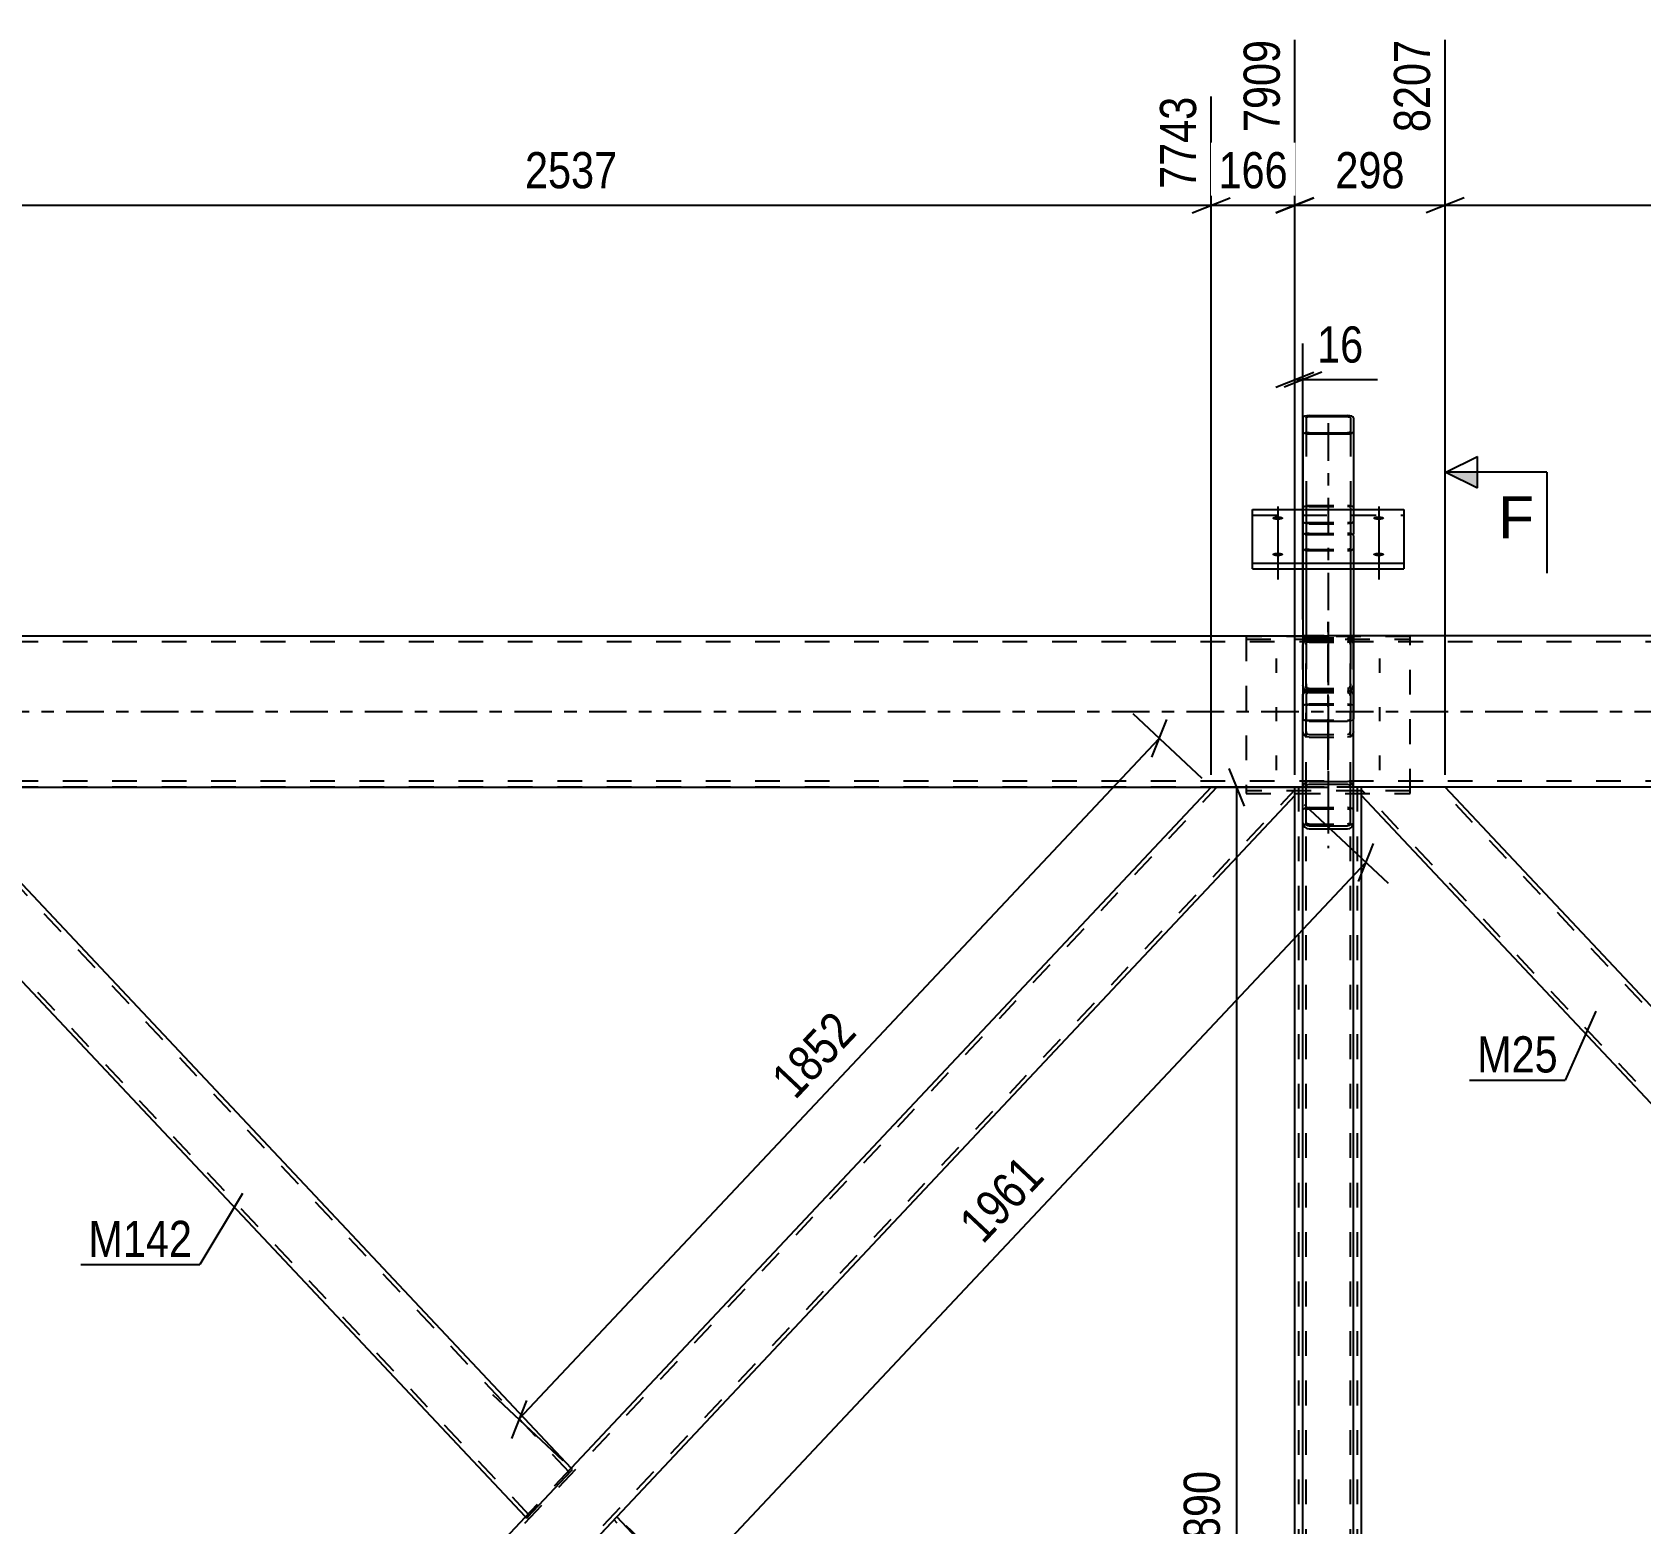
# Model space of a CAD drawing. Header units: millimetres. Extents: x -400 to 789, y -648 to 193.
# Drawn here: x -21.8 to 105.7, y -64.3 to 53.8 of the extents above; entities that cross this region are included whole.
import ezdxf

# ---------------------------------------------------------------- set-up
doc = ezdxf.new("R2010")
doc.units = ezdxf.units.MM
doc.linetypes.add('DXK_LINE_DOT2', pattern=[3.9198, 1.9599, -1.9599])
doc.linetypes.add('DXK_LINE_DOT3', pattern=[5.9187, 2.979, -0.9799, 0.9799, -0.9799])
doc.styles.add('Arial', font='ARIAL.TTF', dxfattribs={"height": 0.2})
doc.styles.add('Arial Narrow', font='ARIALN.TTF', dxfattribs={"height": 0.2})

# ---------------------------------------------------------------- blocks, each defined once
blk = doc.blocks.new('Part-392021936-5447 - 5377')
at = {"color": 7, "linetype": 'DXK_LINE_DOT2'}
for p, q in [((699.9, 5.52), (-238.1, 5.52)), ((699.9, 6), (78.9, 6)), ((78.9, 6), (82.9, 6)), ((699.9, -5.52), (-238.1, -5.52)), ((699.9, -6), (-161.1, -6)), ((78.9, -6), (82.9, -6))]:
    blk.add_line(p, q, dxfattribs=at)
at = {"color": 2, "linetype": 'Continuous'}
for p, q in [((-157.09, 6), (78.9, 6)), ((258.9, 6), (82.9, 6)), ((-157.1, -6), (78.9, -6)), ((258.9, -6), (82.9, -6))]:
    blk.add_line(p, q, dxfattribs=at)
at = {"color": 7, "linetype": 'DXK_LINE_DOT3'}
blk.add_line((-238.1, 0), (699.9, 0), dxfattribs=at)
blk = doc.blocks.new('Part-392021936-5515 - 5377')
at = {"color": 7, "linetype": 'DXK_LINE_DOT3'}
blk.add_line((80.9, -3.58), (80.9, 7.12), dxfattribs=at)
at = {"color": 7, "linetype": 'DXK_LINE_DOT2'}
for p, q in [((78.93, 5.48), (78.9, 5.31)), ((78.9, 5.31), (78.9, -1.59)), ((78.94, 5.51), (78.93, 5.48)), ((79.14, 5.31), (79.16, 5.41)), ((79.14, 5.31), (79.14, -1.59)), ((79.16, 5.41), (79.21, 5.5)), ((79.38, 5.83), (79.2, 5.79)), ((79.21, 5.5), (79.29, 5.55)), ((79.29, 5.55), (79.38, 5.57)), ((79.38, 5.83), (82.42, 5.83)), ((79.38, 5.57), (82.42, 5.57)), ((82.6, 5.79), (82.42, 5.83)), ((82.42, 5.57), (82.51, 5.55)), ((82.51, 5.55), (82.59, 5.5)), ((82.59, 5.5), (82.64, 5.41)), ((82.64, 5.41), (82.66, 5.31)), ((82.66, 5.31), (82.66, -1.59)), ((82.87, 5.48), (82.86, 5.51)), ((82.9, 5.31), (82.87, 5.48)), ((82.9, 5.31), (82.9, -1.59)), ((78.9, 2.08), (78.94, 1.88)), ((78.9, 1.27), (78.94, 1.44)), ((78.94, 1.44), (79.04, 1.59)), ((79.04, 1.59), (79.2, 1.69)), ((79.16, 1.98), (79.14, 2.08)), ((79.16, 1.36), (79.14, 1.27)), ((79.21, 1.9), (79.16, 1.98)), ((79.21, 1.43), (79.16, 1.36)), ((79.2, 1.69), (79.38, 1.72)), ((79.2, 1.61), (79.38, 1.57)), ((79.29, 1.84), (79.21, 1.9)), ((79.29, 1.48), (79.21, 1.43)), ((79.38, 1.82), (79.29, 1.84)), ((79.38, 1.5), (79.29, 1.48)), ((79.38, 1.82), (82.42, 1.82)), ((79.38, 1.72), (82.42, 1.72)), ((79.38, 1.57), (82.42, 1.57)), ((79.38, 1.5), (82.42, 1.5)), ((82.51, 1.84), (82.42, 1.82)), ((82.42, 1.72), (82.6, 1.69)), ((82.42, 1.57), (82.6, 1.61)), ((82.51, 1.48), (82.42, 1.5)), ((82.59, 1.9), (82.51, 1.84)), ((82.59, 1.43), (82.51, 1.48)), ((82.64, 1.98), (82.59, 1.9)), ((82.64, 1.36), (82.59, 1.43)), ((82.6, 1.69), (82.76, 1.59)), ((82.66, 2.08), (82.64, 1.98)), ((82.66, 1.27), (82.64, 1.36)), ((82.76, 1.59), (82.86, 1.44)), ((82.86, 1.88), (82.9, 2.08)), ((82.86, 1.44), (82.9, 1.27)), ((78.94, -1.76), (78.9, -1.59)), ((79.04, -1.91), (78.94, -1.76)), ((79.2, -2), (79.04, -1.91)), ((79.14, -1.59), (79.16, -1.67)), ((79.16, -1.67), (79.21, -1.75)), ((79.38, -2.04), (79.2, -2)), ((79.21, -1.75), (79.29, -1.79)), ((79.29, -1.79), (79.38, -1.81)), ((79.38, -1.81), (82.42, -1.81)), ((79.38, -2.04), (82.42, -2.04)), ((82.42, -1.81), (82.51, -1.79)), ((82.6, -2), (82.42, -2.04)), ((82.51, -1.79), (82.59, -1.75)), ((82.59, -1.75), (82.64, -1.67)), ((82.76, -1.91), (82.6, -2)), ((82.64, -1.67), (82.66, -1.59)), ((82.86, -1.76), (82.76, -1.91)), ((82.9, -1.59), (82.86, -1.76))]:
    blk.add_line(p, q, dxfattribs=at)
for centre, start, end in [((79.4, 5.33), 114.32, 159.2417), ((82.4, 5.33), 20.7583, 65.68), ((79.4, 2.06), 200.7583, 245.68), ((82.4, 2.06), 294.32, 339.2417)]:
    blk.add_arc(centre, 0.496, start, end, dxfattribs=at)
blk = doc.blocks.new('Part-392021936-5516 - 5377')
at = {"color": 7, "linetype": 'DXK_LINE_DOT2'}
for p, q in [((87.4, 5.95), (74.4, 5.95)), ((74.4, 5.95), (74.4, -6.49)), ((74.4, 5.73), (87.4, 5.73)), ((87.4, -6.49), (87.4, 5.95)), ((87.4, -6.27), (74.4, -6.27)), ((74.4, -6.49), (87.4, -6.49))]:
    blk.add_line(p, q, dxfattribs=at)
blk = doc.blocks.new('Part-392021936-24892 - 5377')
at = {"color": 7, "linetype": 'DXK_LINE_DOT3'}
blk.add_line((80.9, 7.12), (80.9, -10.83), dxfattribs=at)
at = {"color": 7, "linetype": 'DXK_LINE_DOT2'}
for p, q in [((78.9, 5.31), (78.94, 5.51)), ((78.9, -0.59), (78.9, 5.31)), ((79.16, 5.41), (79.14, 5.31)), ((79.14, -5.98), (79.14, 5.31)), ((79.21, 5.5), (79.16, 5.41)), ((79.2, 5.79), (79.38, 5.83)), ((79.29, 5.55), (79.21, 5.5)), ((79.38, 5.57), (79.29, 5.55)), ((79.38, 5.83), (82.42, 5.83)), ((79.38, 5.57), (82.42, 5.57)), ((82.42, 5.83), (82.6, 5.79)), ((82.51, 5.55), (82.42, 5.57)), ((82.59, 5.5), (82.51, 5.55)), ((82.64, 5.41), (82.59, 5.5)), ((82.66, 5.31), (82.64, 5.41)), ((82.66, -5.98), (82.66, 5.31)), ((82.86, 5.51), (82.9, 5.31)), ((82.9, -0.59), (82.9, 5.31)), ((78.94, 1.88), (78.9, 2.08)), ((79.14, 2.08), (79.16, 1.98)), ((79.16, 1.98), (79.21, 1.9)), ((79.38, 1.57), (79.2, 1.61)), ((79.21, 1.9), (79.29, 1.84)), ((79.29, 1.84), (79.38, 1.82)), ((79.38, 1.82), (82.42, 1.82)), ((79.38, 1.57), (82.42, 1.57)), ((82.42, 1.82), (82.51, 1.84)), ((82.6, 1.61), (82.42, 1.57)), ((82.51, 1.84), (82.59, 1.9)), ((82.59, 1.9), (82.64, 1.98)), ((82.64, 1.98), (82.66, 2.08)), ((82.9, 2.08), (82.86, 1.88)), ((82.9, -8.84), (82.9, -5.98))]:
    blk.add_line(p, q, dxfattribs=at)
at = {"color": 2, "linetype": 'Continuous'}
for p, q in [((78.9, -8.84), (78.9, -0.59)), ((82.9, -5.98), (82.9, -0.59)), ((78.94, -5.81), (78.9, -5.98)), ((79.04, -5.66), (78.94, -5.81)), ((79.2, -5.56), (79.04, -5.66)), ((79.14, -5.98), (79.16, -5.89)), ((79.14, -8.84), (79.14, -5.98)), ((79.16, -5.89), (79.21, -5.82)), ((79.38, -5.53), (79.2, -5.56)), ((79.21, -5.82), (79.29, -5.77)), ((79.29, -5.77), (79.38, -5.75)), ((79.38, -5.53), (82.42, -5.53)), ((79.38, -5.75), (82.42, -5.75)), ((82.6, -5.56), (82.42, -5.53)), ((82.42, -5.75), (82.51, -5.77)), ((82.51, -5.77), (82.59, -5.82)), ((82.59, -5.82), (82.64, -5.89)), ((82.76, -5.66), (82.6, -5.56)), ((82.64, -5.89), (82.66, -5.98)), ((82.66, -8.84), (82.66, -5.98)), ((82.86, -5.81), (82.76, -5.66)), ((82.9, -5.98), (82.86, -5.81)), ((82.9, -8.84), (82.9, -5.98)), ((78.9, -8.84), (78.94, -9.01)), ((79.16, -8.92), (79.14, -8.84)), ((79.21, -9), (79.16, -8.92)), ((82.64, -8.92), (82.59, -9)), ((82.66, -8.84), (82.64, -8.92)), ((82.86, -9.01), (82.9, -8.84)), ((78.94, -9.01), (79.04, -9.16)), ((79.04, -9.16), (79.2, -9.25)), ((79.2, -9.25), (79.38, -9.29)), ((79.29, -9.05), (79.21, -9)), ((79.38, -9.06), (79.29, -9.05)), ((79.38, -9.06), (82.42, -9.06)), ((79.38, -9.29), (82.42, -9.29)), ((82.51, -9.05), (82.42, -9.06)), ((82.42, -9.29), (82.6, -9.25)), ((82.59, -9), (82.51, -9.05)), ((82.6, -9.25), (82.76, -9.16)), ((82.76, -9.16), (82.86, -9.01))]:
    blk.add_line(p, q, dxfattribs=at)
at = {"color": 7, "linetype": 'DXK_LINE_DOT2'}
for centre, start, end in [((79.4, 5.33), 114.3199, 159.2417), ((82.4, 5.33), 20.7583, 65.6801), ((79.4, 2.06), 200.7583, 245.6801), ((82.4, 2.06), 294.3199, 339.2417)]:
    blk.add_arc(centre, 0.496, start, end, dxfattribs=at)
blk = doc.blocks.new('Bolt-392021936-5457 - 5377')
at = {"color": 1, "linetype": 'DXK_LINE_DOT2'}
for p, q in [((76.8, 3.08), (76.8, 4.21)), ((80.9, 3.08), (80.9, 4.21)), ((85, 3.08), (85, 4.21)), ((76.8, -0.77), (76.8, 0.36)), ((85, -0.77), (85, 0.36)), ((76.8, -4.63), (76.8, -3.49)), ((80.9, -4.63), (80.9, -3.49)), ((85, -4.63), (85, -3.49))]:
    blk.add_line(p, q, dxfattribs=at)
blk = doc.blocks.new('Part-392021936-5405 - 5377')
at = {"color": 7, "linetype": 'DXK_LINE_DOT2'}
for p, q in [((83.54, -6), (78.26, -6)), ((78.26, -6.66), (78.26, -6)), ((78.58, -121.6), (78.58, -6)), ((83.22, -121.6), (83.22, -6)), ((83.54, -6.66), (83.54, -6)), ((78.26, -121.6), (78.26, -120.94)), ((83.54, -121.6), (83.54, -120.94)), ((78.26, -121.6), (83.54, -121.6))]:
    blk.add_line(p, q, dxfattribs=at)
at = {"color": 2, "linetype": 'Continuous'}
for p, q in [((78.26, -120.94), (78.26, -6.66)), ((83.54, -120.94), (83.54, -6.66))]:
    blk.add_line(p, q, dxfattribs=at)
blk = doc.blocks.new('Part-392021936-5615 - 5377')
at = {"color": 7, "linetype": 'DXK_LINE_DOT2'}
for p, q in [((-36.46, -121.41), (72.07, -6)), ((-30.27, -121.6), (78.26, -6.19)), ((78.26, -6), (71.63, -6)), ((20.9, -59.95), (17.28, -63.8)), ((24.53, -63.8), (20.9, -67.65)), ((-36.46, -121.6), (-29.83, -121.6))]:
    blk.add_line(p, q, dxfattribs=at)
at = {"color": 2, "linetype": 'Continuous'}
for p, q in [((71.63, -6), (20.9, -59.95)), ((78.26, -6.66), (78.26, -6)), ((78.26, -6.66), (24.53, -63.8)), ((-36.46, -120.94), (17.28, -63.8)), ((-29.83, -121.6), (20.9, -67.65)), ((-36.46, -121.52), (-36.46, -120.94)), ((-36.46, -121.6), (-36.46, -121.52))]:
    blk.add_line(p, q, dxfattribs=at)
blk = doc.blocks.new('Part-392021936-5620 - 5377')
at = {"color": 2, "linetype": 'Continuous'}
for p, q in [((83.54, -6.66), (83.54, -6)), ((140.9, -59.95), (90.17, -6)), ((137.28, -63.8), (83.54, -6.66)), ((140.46, -60.41), (137.28, -63.8)), ((140.9, -59.95), (140.46, -60.41))]:
    blk.add_line(p, q, dxfattribs=at)
at = {"color": 7, "linetype": 'DXK_LINE_DOT2'}
for p, q in [((90.17, -6), (83.54, -6)), ((137.5, -63.57), (83.54, -6.19)), ((140.68, -60.18), (89.73, -6)), ((140.87, -59.98), (140.46, -60.41)), ((137.5, -63.57), (137.51, -63.55))]:
    blk.add_line(p, q, dxfattribs=at)
blk = doc.blocks.new('Part-392021936-5625 - 5377')
at = {"color": 7, "linetype": 'DXK_LINE_DOT2'}
for p, q in [((192.07, -6), (83.54, -121.41)), ((198.26, -6.19), (89.73, -121.6)), ((198.26, -6), (191.63, -6)), ((140.9, -59.95), (137.28, -63.8)), ((144.53, -63.8), (140.9, -67.65)), ((90.17, -121.6), (83.54, -121.6))]:
    blk.add_line(p, q, dxfattribs=at)
at = {"color": 2, "linetype": 'Continuous'}
for p, q in [((191.63, -6), (140.9, -59.95)), ((198.26, -6.66), (198.26, -6)), ((198.26, -6.66), (144.53, -63.8)), ((137.28, -63.8), (83.54, -120.94)), ((140.9, -67.65), (90.17, -121.6)), ((83.54, -121.52), (83.54, -120.94)), ((83.54, -121.6), (83.54, -121.52))]:
    blk.add_line(p, q, dxfattribs=at)
blk = doc.blocks.new('Part-392021936-5666 - 5377')
at = {"color": 2, "linetype": 'Continuous'}
for p, q in [((21.34, -67.19), (24.53, -63.8)), ((78.26, -120.94), (24.53, -63.8)), ((20.9, -67.65), (21.34, -67.19)), ((71.63, -121.6), (20.9, -67.65)), ((78.26, -121.6), (78.26, -120.94))]:
    blk.add_line(p, q, dxfattribs=at)
at = {"color": 7, "linetype": 'DXK_LINE_DOT2'}
for p, q in [((78.26, -121.41), (24.31, -64.03)), ((20.93, -67.62), (21.34, -67.19)), ((21.12, -67.42), (21.14, -67.4)), ((72.07, -121.6), (21.12, -67.42)), ((78.26, -121.6), (71.63, -121.6))]:
    blk.add_line(p, q, dxfattribs=at)
blk = doc.blocks.new('Part-392021936-5756 - 5377')
at = {"color": 2, "linetype": 'Continuous'}
for p, q in [((-36.46, -6.66), (-36.46, -6)), ((-29.83, -6), (20.9, -59.95)), ((17.28, -63.8), (-36.46, -6.66)), ((17.47, -63.8), (20.9, -60.15))]:
    blk.add_line(p, q, dxfattribs=at)
at = {"color": 7, "linetype": 'DXK_LINE_DOT2'}
for p, q in [((-36.46, -6), (-29.83, -6)), ((17.59, -63.67), (-36.46, -6.19)), ((20.78, -60.28), (-30.27, -6)), ((21, -60.05), (20.9, -59.95)), ((20.9, -60.15), (21, -60.05)), ((17.59, -63.67), (17.61, -63.65)), ((17.37, -63.9), (17.28, -63.8)), ((17.37, -63.9), (17.47, -63.8)), ((17.41, -63.87), (17.47, -63.8))]:
    blk.add_line(p, q, dxfattribs=at)
blk = doc.blocks.new('Part-392021936-24888 - 5377')
at = {"color": 7, "linetype": 'DXK_LINE_DOT2'}
for p, q in [((79.2, -7.63), (79.04, -7.66)), ((79.38, -7.61), (79.2, -7.63)), ((79.38, -7.61), (82.42, -7.61)), ((82.6, -7.63), (82.42, -7.61)), ((82.6, -7.63), (82.64, -7.64)), ((82.64, -7.64), (82.76, -7.66)), ((78.94, -7.72), (78.9, -7.78)), ((78.9, -8.82), (78.9, -7.78)), ((78.9, -8.82), (78.9, -8.84)), ((78.9, -8.84), (78.9, -8.82)), ((78.9, -8.82), (78.94, -8.89)), ((79.04, -7.66), (78.94, -7.72)), ((78.94, -8.89), (79.04, -8.94)), ((79.14, -7.78), (79.16, -7.75)), ((79.14, -121.6), (79.14, -7.78)), ((79.16, -8.86), (79.14, -8.82)), ((79.16, -7.75), (79.21, -7.72)), ((79.21, -8.88), (79.16, -8.86)), ((79.21, -7.72), (79.29, -7.7)), ((79.29, -8.9), (79.21, -8.88)), ((79.29, -7.7), (79.38, -7.7)), ((79.38, -8.91), (79.29, -8.9)), ((79.38, -7.7), (82.42, -7.7)), ((79.38, -8.91), (82.42, -8.91)), ((82.42, -7.7), (82.51, -7.7)), ((82.51, -8.9), (82.42, -8.91)), ((82.51, -7.7), (82.59, -7.72)), ((82.59, -8.88), (82.51, -8.9)), ((82.59, -7.72), (82.64, -7.75)), ((82.64, -8.86), (82.59, -8.88)), ((82.64, -7.75), (82.66, -7.78)), ((82.66, -8.82), (82.64, -8.86)), ((82.66, -121.6), (82.66, -7.78)), ((82.86, -7.72), (82.76, -7.66)), ((82.76, -8.94), (82.86, -8.89)), ((82.9, -7.78), (82.86, -7.72)), ((82.86, -8.89), (82.9, -8.82)), ((82.9, -8.84), (82.9, -7.78)), ((79.04, -8.94), (79.2, -8.98)), ((79.2, -8.98), (79.38, -8.99)), ((79.38, -8.99), (82.42, -8.99)), ((82.42, -8.99), (82.6, -8.98)), ((82.6, -8.98), (82.64, -8.97)), ((82.64, -8.97), (82.76, -8.94)), ((79.2, -110.84), (79.38, -110.69)), ((79.38, -110.69), (82.42, -110.69)), ((82.42, -110.69), (82.6, -110.84)), ((78.9, -112.61), (78.94, -111.88)), ((79.38, -111.65), (79.29, -111.73)), ((79.38, -111.65), (82.42, -111.65)), ((82.51, -111.73), (82.42, -111.65)), ((82.86, -111.88), (82.9, -112.61)), ((79.16, -112.25), (79.14, -112.61)), ((82.66, -112.61), (82.64, -112.25)), ((82.6, -121.6), (82.42, -121.6)), ((82.76, -121.6), (82.66, -121.6))]:
    blk.add_line(p, q, dxfattribs=at)
at = {"color": 2, "linetype": 'Continuous'}
for p, q in [((78.9, -121.6), (78.9, -8.84)), ((82.9, -121.6), (82.9, -8.84)), ((82.42, -121.6), (78.9, -121.6)), ((82.76, -121.6), (82.42, -121.6)), ((82.86, -121.6), (82.76, -121.6)), ((82.9, -121.6), (82.86, -121.6))]:
    blk.add_line(p, q, dxfattribs=at)
at = {"color": 7, "linetype": 'DXK_LINE_DOT2'}
for centre, radius, start, end in [((81.74, -112.03), 2.8, 154.9533, 176.9972), ((80.06, -112.03), 2.8, 3.0028, 25.0467), ((80.56, -112.32), 1.4, 154.9533, 176.9972), ((81.24, -112.32), 1.4, 3.0028, 25.0467)]:
    blk.add_arc(centre, radius, start, end, dxfattribs=at)
blk = doc.blocks.new('Part-392021936-31620 - 5377')
at = {"color": 7, "linetype": 'DXK_LINE_DOT3'}
blk.add_line((80.9, 22.84), (80.9, -9.47), dxfattribs=at)
at = {"color": 7, "linetype": 'DXK_LINE_DOT2'}
for p, q in [((78.94, 14.02), (78.9, 13.96)), ((79.04, 14.08), (78.94, 14.02)), ((79.2, 14.11), (79.04, 14.08)), ((79.38, 14.12), (79.2, 14.11)), ((79.21, 14.02), (79.29, 14.04)), ((79.29, 14.04), (79.38, 14.04)), ((79.38, 14.12), (82.42, 14.12)), ((79.38, 14.04), (82.42, 14.04)), ((82.6, 14.11), (82.42, 14.12)), ((82.42, 14.04), (82.51, 14.04)), ((82.51, 14.04), (82.59, 14.02)), ((82.76, 14.08), (82.6, 14.11)), ((82.86, 14.02), (82.76, 14.08)), ((82.9, 13.96), (82.86, 14.02)), ((78.9, 13.96), (78.9, 11.32)), ((78.9, 12.92), (78.94, 12.86)), ((78.94, 12.86), (79.04, 12.8)), ((79.04, 12.8), (79.2, 12.77)), ((79.14, 13.96), (79.16, 13.99)), ((79.14, 13.96), (79.14, -0.59)), ((79.16, 12.89), (79.14, 12.92)), ((79.16, 13.99), (79.21, 14.02)), ((79.21, 12.86), (79.16, 12.89)), ((79.2, 12.77), (79.38, 12.76)), ((79.29, 12.84), (79.21, 12.86)), ((79.38, 12.84), (79.29, 12.84)), ((79.38, 12.84), (82.42, 12.84)), ((79.38, 12.76), (82.42, 12.76)), ((82.51, 12.84), (82.42, 12.84)), ((82.42, 12.76), (82.6, 12.77)), ((82.59, 12.86), (82.51, 12.84)), ((82.59, 14.02), (82.64, 13.99)), ((82.64, 12.89), (82.59, 12.86)), ((82.6, 12.77), (82.76, 12.8)), ((82.64, 13.99), (82.66, 13.96)), ((82.66, 12.92), (82.64, 12.89)), ((82.66, 13.96), (82.66, -0.59)), ((82.76, 12.8), (82.86, 12.86)), ((82.86, 12.86), (82.9, 12.92)), ((82.9, 13.96), (82.9, 11.32)), ((78.9, 0.45), (78.94, 0.51)), ((78.94, 0.51), (79.04, 0.56)), ((79.04, 0.56), (79.2, 0.6)), ((79.16, 0.48), (79.14, 0.45)), ((79.21, 0.5), (79.16, 0.48)), ((79.2, 0.6), (79.38, 0.61)), ((79.29, 0.52), (79.21, 0.5)), ((79.38, 0.53), (79.29, 0.52)), ((79.38, 0.61), (82.42, 0.61)), ((79.38, 0.53), (82.42, 0.53)), ((82.42, 0.61), (82.6, 0.6)), ((82.51, 0.52), (82.42, 0.53)), ((82.59, 0.5), (82.51, 0.52)), ((82.59, 0.5), (82.6, 0.5)), ((82.6, 0.6), (82.76, 0.56)), ((82.6, 0.5), (82.64, 0.48)), ((82.66, 0.45), (82.64, 0.48)), ((82.76, 0.56), (82.86, 0.51)), ((82.86, 0.51), (82.9, 0.45)), ((79.14, -0.59), (79.16, -0.62)), ((79.16, -0.62), (79.21, -0.65)), ((79.21, -0.65), (79.29, -0.67)), ((79.29, -0.67), (79.38, -0.67)), ((79.38, -0.67), (82.42, -0.67)), ((82.42, -0.67), (82.51, -0.67)), ((82.51, -0.67), (82.59, -0.65)), ((82.59, -0.65), (82.64, -0.62)), ((82.64, -0.62), (82.66, -0.59))]:
    blk.add_line(p, q, dxfattribs=at)
at = {"color": 2, "linetype": 'Continuous'}
for p, q in [((78.9, 11.32), (78.9, -0.59)), ((82.9, 11.32), (82.9, -0.59)), ((78.94, -0.66), (78.9, -0.59)), ((79.04, -0.71), (78.94, -0.66)), ((79.2, -0.74), (79.04, -0.71)), ((79.38, -0.76), (79.2, -0.74)), ((79.38, -0.76), (82.42, -0.76)), ((82.6, -0.74), (82.42, -0.76)), ((82.76, -0.71), (82.6, -0.74)), ((82.86, -0.66), (82.76, -0.71)), ((82.9, -0.59), (82.86, -0.66))]:
    blk.add_line(p, q, dxfattribs=at)
blk = doc.blocks.new('Part-392021936-31621 - 5377')
at = {"color": 2, "linetype": 'Continuous'}
for p, q in [((74.9, 11.32), (74.9, 16.01)), ((74.9, 16.01), (86.9, 16.01)), ((86.9, 16.01), (86.9, 11.32)), ((74.9, 11.77), (86.9, 11.77)), ((74.9, 11.32), (86.9, 11.32))]:
    blk.add_line(p, q, dxfattribs=at)
at = {"color": 7, "linetype": 'DXK_LINE_DOT2'}
blk.add_line((74.9, 15.56), (86.9, 15.56), dxfattribs=at)
blk = doc.blocks.new('Part-392021936-31630 - 5377')
at = {"color": 7, "linetype": 'DXK_LINE_DOT2'}
for p, q in [((78.9, 16.16), (78.93, 16.23)), ((78.9, 16.01), (78.9, 11.32)), ((78.93, 16.23), (78.94, 16.23)), ((78.94, 16.23), (79.04, 16.28)), ((79.04, 16.28), (79.19, 16.32)), ((79.04, 16.28), (79.04, 16.28)), ((79.16, 16.19), (79.14, 16.16)), ((79.14, 16.16), (79.14, 5.69)), ((79.21, 16.22), (79.16, 16.19)), ((79.19, 16.32), (79.38, 16.33)), ((79.29, 16.24), (79.21, 16.22)), ((79.38, 16.25), (79.29, 16.24)), ((79.38, 16.33), (82.42, 16.33)), ((79.38, 16.25), (82.42, 16.25)), ((82.42, 16.33), (82.6, 16.32)), ((82.51, 16.24), (82.42, 16.25)), ((82.59, 16.22), (82.51, 16.24)), ((82.64, 16.19), (82.59, 16.22)), ((82.6, 16.32), (82.76, 16.28)), ((82.66, 16.16), (82.64, 16.19)), ((82.66, 16.16), (82.66, 5.69)), ((82.76, 16.28), (82.86, 16.23)), ((82.86, 16.23), (82.9, 16.16)), ((82.9, 16.16), (82.9, 5.69)), ((78.93, 14.99), (78.9, 15.05)), ((79.04, 14.93), (78.93, 14.99)), ((79.19, 14.89), (79.04, 14.93)), ((79.14, 15.05), (79.16, 15.02)), ((79.16, 15.02), (79.21, 14.99)), ((79.38, 14.88), (79.19, 14.89)), ((79.21, 14.99), (79.29, 14.97)), ((79.29, 14.97), (79.38, 14.97)), ((79.38, 14.97), (82.42, 14.97)), ((79.38, 14.88), (82.42, 14.88)), ((82.42, 14.97), (82.51, 14.97)), ((82.6, 14.89), (82.42, 14.88)), ((82.51, 14.97), (82.59, 14.99)), ((82.59, 14.99), (82.64, 15.02)), ((82.76, 14.93), (82.6, 14.89)), ((82.64, 15.02), (82.66, 15.05)), ((82.86, 14.99), (82.76, 14.93)), ((82.9, 15.05), (82.86, 14.99)), ((82.9, 6), (78.9, 6)), ((78.9, 6), (78.9, 5.69)), ((79.14, 5.83), (78.9, 5.83)), ((78.9, 5.69), (78.93, 5.62)), ((78.93, 5.62), (79.04, 5.56)), ((79.04, 5.56), (79.19, 5.53)), ((79.16, 5.65), (79.14, 5.69)), ((79.21, 5.63), (79.16, 5.65)), ((79.19, 5.53), (79.38, 5.51)), ((79.29, 5.61), (79.21, 5.63)), ((79.38, 5.6), (79.29, 5.61)), ((79.38, 5.6), (82.42, 5.6)), ((79.38, 5.51), (82.42, 5.51)), ((82.51, 5.61), (82.42, 5.6)), ((82.42, 5.51), (82.6, 5.53)), ((82.59, 5.63), (82.51, 5.61)), ((82.64, 5.65), (82.59, 5.63)), ((82.6, 5.53), (82.76, 5.56)), ((82.66, 5.69), (82.64, 5.65)), ((82.66, 5.83), (82.9, 5.83)), ((82.76, 5.56), (82.86, 5.62)), ((82.86, 5.62), (82.9, 5.69))]:
    blk.add_line(p, q, dxfattribs=at)
at = {"color": 2, "linetype": 'Continuous'}
for p, q in [((78.9, 16.16), (78.9, 16.01)), ((78.9, 16.16), (78.9, 16.16)), ((78.9, 11.32), (78.9, 6))]:
    blk.add_line(p, q, dxfattribs=at)
blk = doc.blocks.new('Part-392021936-31631 - 5377')
at = {"color": 2, "linetype": 'Continuous'}
for p, q in [((78.94, 23.35), (78.9, 23.28)), ((78.9, 23.28), (78.9, 16.01)), ((79.04, 23.4), (78.94, 23.35)), ((79.2, 23.44), (79.04, 23.4)), ((79.14, 23.28), (79.16, 23.31)), ((79.14, 23.28), (79.14, 22.17)), ((79.16, 23.31), (79.21, 23.34)), ((79.38, 23.45), (79.2, 23.44)), ((79.21, 23.34), (79.29, 23.36)), ((79.29, 23.36), (79.38, 23.37)), ((79.38, 23.45), (82.42, 23.45)), ((79.38, 23.37), (82.42, 23.37)), ((82.6, 23.44), (82.42, 23.45)), ((82.42, 23.37), (82.51, 23.36)), ((82.51, 23.36), (82.59, 23.34)), ((82.59, 23.34), (82.64, 23.31)), ((82.76, 23.4), (82.6, 23.44)), ((82.64, 23.31), (82.66, 23.28)), ((82.66, 23.28), (82.66, 22.17)), ((82.86, 23.35), (82.76, 23.4)), ((82.9, 23.28), (82.86, 23.35)), ((82.9, 23.28), (82.9, 16.01)), ((78.9, 22.17), (78.94, 22.11)), ((78.94, 22.11), (79.04, 22.05)), ((79.04, 22.05), (79.2, 22.01)), ((79.16, 22.14), (79.14, 22.17)), ((79.21, 22.11), (79.16, 22.14)), ((79.2, 22.01), (79.38, 22)), ((79.29, 22.09), (79.21, 22.11)), ((79.38, 22.08), (79.29, 22.09)), ((79.38, 22.08), (82.42, 22.08)), ((79.38, 22), (82.42, 22)), ((82.51, 22.09), (82.42, 22.08)), ((82.42, 22), (82.6, 22.01)), ((82.59, 22.11), (82.51, 22.09)), ((82.64, 22.14), (82.59, 22.11)), ((82.6, 22.01), (82.76, 22.05)), ((82.66, 22.17), (82.64, 22.14)), ((82.76, 22.05), (82.86, 22.11)), ((82.86, 22.11), (82.9, 22.17))]:
    blk.add_line(p, q, dxfattribs=at)
at = {"color": 7, "linetype": 'DXK_LINE_DOT2'}
for p, q in [((79.14, 22.17), (79.14, 5.81)), ((82.66, 22.17), (82.66, 5.81)), ((78.9, 16.01), (78.9, 5.81)), ((82.9, 16.01), (82.9, 5.81)), ((82.9, 6), (78.9, 6)), ((78.9, 5.83), (79.14, 5.83)), ((78.94, 5.74), (78.9, 5.81)), ((79.04, 5.68), (78.94, 5.74)), ((79.2, 5.64), (79.04, 5.68)), ((79.14, 5.81), (79.16, 5.77)), ((79.16, 5.77), (79.21, 5.74)), ((79.38, 5.63), (79.2, 5.64)), ((79.21, 5.74), (79.29, 5.73)), ((79.29, 5.73), (79.38, 5.72)), ((79.38, 5.72), (82.42, 5.72)), ((79.38, 5.63), (82.42, 5.63)), ((82.42, 5.72), (82.51, 5.73)), ((82.6, 5.64), (82.42, 5.63)), ((82.51, 5.73), (82.59, 5.74)), ((82.59, 5.74), (82.64, 5.77)), ((82.76, 5.68), (82.6, 5.64)), ((82.64, 5.77), (82.66, 5.81)), ((82.66, 5.83), (82.9, 5.83)), ((82.86, 5.74), (82.76, 5.68)), ((82.9, 5.81), (82.86, 5.74))]:
    blk.add_line(p, q, dxfattribs=at)
blk = doc.blocks.new('Bolt-392021936-31640 - 5377')
at = {"linetype": 'Continuous'}
for points in [[(76.9, 15.17), (76.81, 15.18), (76.72, 15.19), (76.64, 15.2), (76.57, 15.22), (76.52, 15.25), (76.48, 15.28), (76.46, 15.31), (76.46, 15.34), (76.48, 15.37), (76.52, 15.4), (76.57, 15.43), (76.64, 15.45), (76.72, 15.46), (76.81, 15.47), (76.9, 15.48), (76.99, 15.47), (77.08, 15.46), (77.16, 15.45), (77.23, 15.43), (77.28, 15.4), (77.32, 15.37), (77.34, 15.34), (77.34, 15.31), (77.32, 15.28), (77.28, 15.25), (77.23, 15.22), (77.16, 15.2), (77.08, 15.19), (76.99, 15.18)], [(76.9, 12.3), (76.81, 12.31), (76.72, 12.31), (76.64, 12.33), (76.57, 12.35), (76.52, 12.38), (76.48, 12.41), (76.46, 12.44), (76.46, 12.47), (76.48, 12.5), (76.52, 12.53), (76.57, 12.55), (76.64, 12.57), (76.72, 12.59), (76.81, 12.6), (76.9, 12.6), (76.99, 12.6), (77.08, 12.59), (77.16, 12.57), (77.23, 12.55), (77.28, 12.53), (77.32, 12.5), (77.34, 12.47), (77.34, 12.44), (77.32, 12.41), (77.28, 12.38), (77.23, 12.35), (77.16, 12.33), (77.08, 12.31), (76.99, 12.31)]]:
    blk.add_hatch(color=1, dxfattribs=at).paths.add_polyline_path(points)
at = {"color": 1, "linetype": 'Continuous'}
for p, q in [((76.9, 16.26), (76.9, 13.33)), ((76.9, 13.39), (76.9, 10.46))]:
    blk.add_line(p, q, dxfattribs=at)
blk = doc.blocks.new('Bolt-392021936-31641 - 5377')
at = {"linetype": 'Continuous'}
for points in [[(84.9, 15.17), (84.81, 15.18), (84.72, 15.19), (84.64, 15.2), (84.57, 15.22), (84.52, 15.25), (84.48, 15.28), (84.46, 15.31), (84.46, 15.34), (84.48, 15.37), (84.52, 15.4), (84.57, 15.43), (84.64, 15.45), (84.72, 15.46), (84.81, 15.47), (84.9, 15.48), (84.99, 15.47), (85.08, 15.46), (85.16, 15.45), (85.23, 15.43), (85.28, 15.4), (85.32, 15.37), (85.34, 15.34), (85.34, 15.31), (85.32, 15.28), (85.28, 15.25), (85.23, 15.22), (85.16, 15.2), (85.08, 15.19), (84.99, 15.18)], [(84.9, 12.3), (84.81, 12.31), (84.72, 12.31), (84.64, 12.33), (84.57, 12.35), (84.52, 12.38), (84.48, 12.41), (84.46, 12.44), (84.46, 12.47), (84.48, 12.5), (84.52, 12.53), (84.57, 12.55), (84.64, 12.57), (84.72, 12.59), (84.81, 12.6), (84.9, 12.6), (84.99, 12.6), (85.08, 12.59), (85.16, 12.57), (85.23, 12.55), (85.28, 12.53), (85.32, 12.5), (85.34, 12.47), (85.34, 12.44), (85.32, 12.41), (85.28, 12.38), (85.23, 12.35), (85.16, 12.33), (85.08, 12.31), (84.99, 12.31)]]:
    blk.add_hatch(color=1, dxfattribs=at).paths.add_polyline_path(points)
at = {"color": 1, "linetype": 'Continuous'}
for p, q in [((84.9, 16.26), (84.9, 13.33)), ((84.9, 13.39), (84.9, 10.46))]:
    blk.add_line(p, q, dxfattribs=at)
blk = doc.blocks.new('StraightDimension-392021936-6514 - 5377')
at = {"color": 7, "linetype": 'Continuous'}
for p, q in [((74.26, -7.5), (73.06, -4.5)), ((77.26, -6), (70.81, -6)), ((73.66, -121.6), (73.66, -6)), ((73.06, -120.1), (74.26, -123.1)), ((77.26, -121.6), (70.81, -121.6))]:
    blk.add_line(p, q, dxfattribs=at)
at = {"color": 0}
blk.add_wipeout([(72.91, -59.54), (68.71, -59.54), (68.71, -68.06), (72.91, -68.06)], dxfattribs=at)
at = {"color": 3, "style": 'Arial Narrow'}
blk.add_text('2890', height=2.863, rotation=90.0002, dxfattribs=at).set_placement((72.31, -67.46))
blk = doc.blocks.new('StraightDimension-392021936-38829 - 5377')
at = {"color": 7, "linetype": 'Continuous'}
for p, q in [((78.26, -5), (78.26, 29.15)), ((78.9, 7.3), (78.9, 29.15)), ((76.76, 25.7), (79.76, 26.9)), ((80.4, 26.9), (77.4, 25.7)), ((78.26, 26.3), (78.9, 26.3)), ((78.9, 26.3), (84.8, 26.3)), ((78.9, 26.3), (84.8, 26.3))]:
    blk.add_line(p, q, dxfattribs=at)
at = {"color": 0}
blk.add_wipeout([(84.28, 27.05), (84.28, 31.25), (79.42, 31.25), (79.42, 27.05)], dxfattribs=at)
at = {"color": 3, "style": 'Arial Narrow'}
blk.add_text('16', height=2.863, dxfattribs=at).set_placement((80.02, 27.65))
blk = doc.blocks.new('StraightDimension-392021936-6964 - 5377')
at = {"color": 7, "linetype": 'Continuous'}
for p, q in [((78.99, -7.35), (85.64, -13.6)), ((83.3, -13.46), (84.48, -10.45)), ((30.16, -69.09), (83.89, -11.96)), ((25.25, -64.49), (31.9, -70.74)), ((30.75, -67.59), (29.56, -70.6))]:
    blk.add_line(p, q, dxfattribs=at)
at = {"color": 0}
blk.add_wipeout([(59.39, -36.91), (56.33, -34.03), (50.5, -40.23), (53.56, -43.11)], dxfattribs=at)
at = {"color": 3, "style": 'Arial Narrow'}
blk.add_text('1961', height=2.863, rotation=46.7591, dxfattribs=at).set_placement((53.53, -42.26))
blk = doc.blocks.new('StraightDimension-392021936-6943 - 5377')
at = {"color": 7, "linetype": 'Continuous'}
for p, q in [((70.91, -5.31), (65.43, -0.17)), ((66.92, -3.62), (68.1, -0.62)), ((16.77, -56.07), (67.51, -2.12)), ((20.27, -59.36), (14.69, -54.12)), ((17.36, -54.57), (16.18, -57.58))]:
    blk.add_line(p, q, dxfattribs=at)
at = {"color": 0}
blk.add_wipeout([(44.51, -25.48), (41.45, -22.6), (35.62, -28.8), (38.68, -31.68)], dxfattribs=at)
at = {"color": 3, "style": 'Arial Narrow'}
blk.add_text('1852', height=2.863, rotation=46.7591, dxfattribs=at).set_placement((38.65, -30.83))
blk = doc.blocks.new('StraightDimension-392021936-7090 - 5377')
at = {"color": 7, "linetype": 'Continuous'}
for p, q in [((78.26, -5), (78.26, 53.22)), ((90.17, -5), (90.17, 53.22)), ((76.76, 39.51), (79.76, 40.71)), ((78.26, 40.11), (90.17, 40.11)), ((91.67, 40.71), (88.67, 39.51))]:
    blk.add_line(p, q, dxfattribs=at)
at = {"color": 0}
blk.add_wipeout([(87.56, 40.86), (87.56, 45.06), (80.87, 45.06), (80.87, 40.86)], dxfattribs=at)
at = {"color": 3, "style": 'Arial Narrow'}
blk.add_text('298', height=2.863, dxfattribs=at).set_placement((81.47, 41.46))
at = {"color": 0, "linetype": 'Continuous'}
blk.add_wipeout([(89.57, 53.82), (85.37, 53.82), (85.37, 45.31), (89.57, 45.31)], dxfattribs=at)
at = {"color": 3, "linetype": 'Continuous', "style": 'Arial Narrow'}
blk.add_text('8207', height=2.863, rotation=90.0002, dxfattribs=at).set_placement((88.97, 45.91))
blk = doc.blocks.new('StraightDimension-392021936-7068 - 5377')
at = {"color": 7, "linetype": 'Continuous'}
for p, q in [((-29.83, -5), (-29.83, 53.22)), ((71.63, -5), (71.63, 48.72)), ((-28.33, 40.71), (-31.33, 39.51)), ((-29.83, 40.11), (71.63, 40.11)), ((70.13, 39.51), (73.13, 40.71))]:
    blk.add_line(p, q, dxfattribs=at)
at = {"color": 0}
blk.add_wipeout([(25.16, 40.86), (25.16, 45.06), (16.65, 45.06), (16.65, 40.86)], dxfattribs=at)
at = {"color": 3, "style": 'Arial Narrow'}
blk.add_text('2537', height=2.863, dxfattribs=at).set_placement((17.25, 41.46))
at = {"color": 0, "linetype": 'Continuous'}
blk.add_wipeout([(71.03, 49.32), (66.83, 49.32), (66.83, 40.81), (71.03, 40.81)], dxfattribs=at)
at = {"color": 3, "linetype": 'Continuous', "style": 'Arial Narrow'}
blk.add_text('7743', height=2.863, rotation=90.0002, dxfattribs=at).set_placement((70.43, 41.41))
blk = doc.blocks.new('StraightDimension-392021936-7082 - 5377')
at = {"color": 7, "linetype": 'Continuous'}
for p, q in [((78.26, -5), (78.26, 53.22)), ((71.63, -5), (71.63, 48.72)), ((70.13, 39.51), (73.13, 40.71)), ((71.63, 40.11), (78.26, 40.11)), ((79.76, 40.71), (76.76, 39.51))]:
    blk.add_line(p, q, dxfattribs=at)
at = {"color": 0}
blk.add_wipeout([(78.29, 40.86), (78.29, 45.06), (71.61, 45.06), (71.61, 40.86)], dxfattribs=at)
at = {"color": 3, "style": 'Arial Narrow'}
blk.add_text('166', height=2.863, dxfattribs=at).set_placement((72.21, 41.46))
at = {"color": 0, "linetype": 'Continuous'}
blk.add_wipeout([(77.66, 53.82), (73.46, 53.82), (73.46, 45.31), (77.66, 45.31)], dxfattribs=at)
at = {"color": 3, "linetype": 'Continuous', "style": 'Arial Narrow'}
blk.add_text('7909', height=2.863, rotation=90.0002, dxfattribs=at).set_placement((77.06, 45.91))
blk = doc.blocks.new('StraightDimension-392021936-7098 - 5377')
at = {"color": 7, "linetype": 'Continuous'}
for p, q in [((90.17, -5), (90.17, 53.22)), ((191.63, -5), (191.63, 50.55)), ((91.67, 40.71), (88.67, 39.51)), ((90.17, 40.11), (191.63, 40.11)), ((190.13, 39.51), (193.13, 40.71))]:
    blk.add_line(p, q, dxfattribs=at)
at = {"color": 0}
blk.add_wipeout([(145.16, 40.86), (145.16, 45.06), (136.65, 45.06), (136.65, 40.86)], dxfattribs=at)
at = {"color": 3, "style": 'Arial Narrow'}
blk.add_text('2537', height=2.863, dxfattribs=at).set_placement((137.25, 41.46))
at = {"color": 0, "linetype": 'Continuous'}
blk.add_wipeout([(191.03, 51.15), (186.83, 51.15), (186.83, 40.81), (191.03, 40.81)], dxfattribs=at)
at = {"color": 3, "linetype": 'Continuous', "style": 'Arial Narrow'}
blk.add_text('10743', height=2.863, rotation=90.0002, dxfattribs=at).set_placement((190.43, 41.41))
blk = doc.blocks.new('Mark-392021936-5616 - 5377')
at = {"color": 0}
blk.add_wipeout([(99.09, -28.59), (99.09, -25.59), (92.7, -25.59), (92.7, -28.59)], dxfattribs=at)
blk.add_wipeout([(99.09, -28.59), (99.09, -25.59), (92.7, -25.59), (92.7, -28.59)], dxfattribs=at)
at = {"color": 30, "linetype": 'Continuous'}
for p in [(102.11, -23.74), (92.1, -29.19)]:
    blk.add_line(p, (99.69, -29.19), dxfattribs=at)
at = {"color": 3, "style": 'Arial Narrow'}
blk.add_text('M25', height=2.863, dxfattribs=at).set_placement((92.7, -28.59))
blk = doc.blocks.new('Mark-392021936-5752 - 5377')
at = {"color": 0}
blk.add_wipeout([(-9.13, -43.21), (-9.13, -40.21), (-17.35, -40.21), (-17.35, -43.21)], dxfattribs=at)
blk.add_wipeout([(-9.13, -43.21), (-9.13, -40.21), (-17.35, -40.21), (-17.35, -43.21)], dxfattribs=at)
at = {"color": 30, "linetype": 'Continuous'}
for p in [(-5.14, -38.18), (-17.95, -43.81)]:
    blk.add_line(p, (-8.53, -43.81), dxfattribs=at)
at = {"color": 3, "style": 'Arial Narrow'}
blk.add_text('M142', height=2.863, dxfattribs=at).set_placement((-17.35, -43.21))
blk = doc.blocks.new('SectionMark-392021936-7293 - 5377')
at = {"linetype": 'Continuous'}
for points in [[(92.72, 18.97), (92.72, 17.72), (90.22, 18.97)], [(92.72, -150.26), (92.72, -151.51), (90.22, -151.51)]]:
    blk.add_hatch(color=6, dxfattribs=at).paths.add_polyline_path(points)
at = {"color": 6, "linetype": 'Continuous'}
for p, q in [((90.22, 18.97), (92.72, 20.22)), ((92.72, 17.72), (92.72, 20.22)), ((98.22, 18.97), (90.22, 18.97)), ((90.22, 18.97), (92.72, 17.72)), ((98.22, 18.97), (98.22, 10.97)), ((98.22, -151.51), (98.22, -143.51)), ((90.22, -151.51), (92.72, -150.26)), ((92.72, -150.26), (92.72, -152.76)), ((98.22, -151.51), (90.22, -151.51)), ((92.72, -152.76), (90.22, -151.51))]:
    blk.add_line(p, q, dxfattribs=at)
at = {"color": 0, "linetype": 'Continuous'}
for points in [[(97.22, 13.72), (97.22, 17.22), (94.37, 17.22), (94.37, 13.72)], [(97.22, -149.76), (97.22, -146.26), (94.37, -146.26), (94.37, -149.76)]]:
    blk.add_wipeout(points, dxfattribs=at)
at = {"color": 3, "linetype": 'Continuous', "style": 'Arial'}
for p in [(94.37, 13.72), (94.37, -149.76)]:
    blk.add_text('F', height=3.34, dxfattribs=at).set_placement(p)

msp = doc.modelspace()

# ---------------------------------------------------------------- block references
for name in ['Part-392021936-31631 - 5377', 'Part-392021936-31620 - 5377', 'Part-392021936-31621 - 5377', 'Bolt-392021936-31640 - 5377', 'Part-392021936-31630 - 5377', 'Bolt-392021936-31641 - 5377', 'Part-392021936-5447 - 5377', 'Part-392021936-5515 - 5377', 'Part-392021936-24892 - 5377', 'Part-392021936-5516 - 5377', 'Bolt-392021936-5457 - 5377', 'Part-392021936-5615 - 5377', 'Part-392021936-5756 - 5377', 'Part-392021936-5405 - 5377', 'Part-392021936-5620 - 5377', 'Part-392021936-5625 - 5377', 'Part-392021936-24888 - 5377', 'Part-392021936-5666 - 5377']:
    msp.add_blockref(name, (0, 0))

# ---------------------------------------------------------------- next in the draw order: block references
for name in ['StraightDimension-392021936-6514 - 5377', 'Mark-392021936-5616 - 5377', 'Mark-392021936-5752 - 5377']:
    msp.add_blockref(name, (0, 0))

# ---------------------------------------------------------------- next in the draw order: block references
for name in ['StraightDimension-392021936-38829 - 5377', 'StraightDimension-392021936-6964 - 5377']:
    msp.add_blockref(name, (0, 0))

# ---------------------------------------------------------------- next in the draw order: block references
for name in ['StraightDimension-392021936-7090 - 5377', 'StraightDimension-392021936-6943 - 5377']:
    msp.add_blockref(name, (0, 0))

# ---------------------------------------------------------------- next in the draw order: block references
for name in ['StraightDimension-392021936-7068 - 5377', 'StraightDimension-392021936-7098 - 5377']:
    msp.add_blockref(name, (0, 0))

# ---------------------------------------------------------------- next in the draw order: block references
for name in ['StraightDimension-392021936-7082 - 5377', 'SectionMark-392021936-7293 - 5377']:
    msp.add_blockref(name, (0, 0))

doc.saveas('drawing.dxf')
